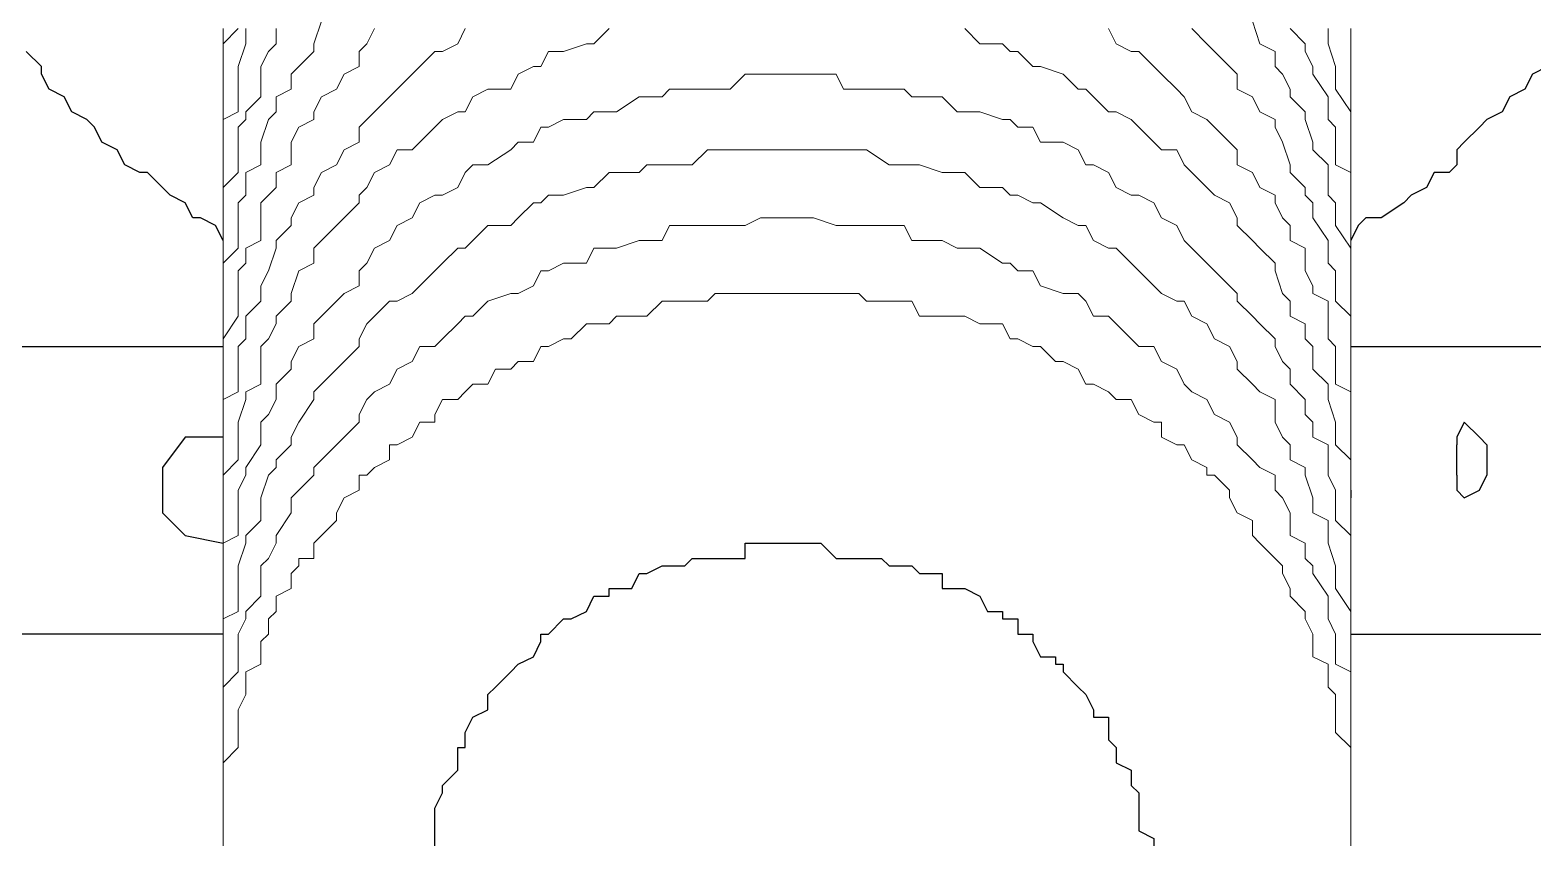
# Model space of a CAD drawing. Header units: millimetres. Extents: x 37084 to 180780, y -153145 to -16322.
# Drawn here: x 75475.4 to 75888.5, y -117015.7 to -116791.4 of the extents above; entities that cross this region are included whole.
import ezdxf

# ---------------------------------------------------------------- set-up
doc = ezdxf.new("R2010")
doc.units = ezdxf.units.MM
doc.header["$MEASUREMENT"] = 0
doc.linetypes.add('CONTINU', pattern=[0])
doc.layers.add('00', color=5, linetype='Continuous', lineweight=9)

# ---------------------------------------------------------------- blocks, each defined once
blk = doc.blocks.new('MBA')
at = {"color": 0, "linetype": 'ByBlock', "lineweight": 25}
for points in [[(1957889.78, 285039.19), (1957887.7, 285043.35), (1957883.54, 285045.43), (1957881.46, 285045.43), (1957879.38, 285049.59), (1957875.22, 285051.67), (1957873.14, 285053.75), (1957868.98, 285057.91), (1957866.9, 285057.91), (1957862.74, 285059.99), (1957860.66, 285064.15), (1957856.5, 285066.23), (1957854.42, 285070.39), (1957852.34, 285072.47), (1957848.18, 285074.55), (1957846.1, 285078.71), (1957841.94, 285080.79), (1957839.86, 285084.95), (1957839.86, 285087.03), (1957835.7, 285091.19)], [(1958253.81, 285087.03), (1958249.65, 285084.95), (1958247.57, 285080.79), (1958243.41, 285078.71), (1958241.33, 285074.55), (1958237.17, 285072.47), (1958235.09, 285070.39), (1958230.93, 285066.23), (1958228.85, 285064.15), (1958228.85, 285059.99), (1958226.77, 285057.91), (1958222.61, 285057.91), (1958220.53, 285053.75), (1958216.37, 285051.67), (1958214.29, 285049.59), (1958208.04, 285045.43), (1958203.88, 285045.43), (1958201.8, 285043.35), (1958199.72, 285039.19)], [(1957636, 285010.06), (1957889.78, 285010.06)], [(1958199.72, 285010.06), (1958513.83, 285010.06)], [(1958237.17, 284983.02), (1958235.09, 284985.1), (1958230.93, 284989.26), (1958228.85, 284985.1), (1958228.85, 284983.02)], [(1957889.78, 284985.1), (1957879.38, 284985.1), (1957873.14, 284976.78), (1957873.14, 284964.3), (1957879.38, 284958.06), (1957889.78, 284955.98)], [(1958228.85, 284974.7), (1958228.85, 284983.02)], [(1958237.17, 284983.02), (1958237.17, 284974.7)], [(1958228.85, 284974.7), (1958228.85, 284970.54), (1958230.93, 284968.46), (1958235.09, 284970.54), (1958237.17, 284974.7)], [(1958199.72, 284970.54), (1958199.72, 284968.46)], [(1957948.02, 284872.77), (1957948.02, 284874.85), (1957948.02, 284876.93), (1957948.02, 284881.09), (1957948.02, 284883.17), (1957950.1, 284887.33), (1957950.1, 284889.41), (1957954.27, 284893.57), (1957954.27, 284895.66), (1957954.27, 284899.82), (1957956.35, 284899.82), (1957956.35, 284901.9), (1957956.35, 284903.98), (1957958.43, 284908.14), (1957962.59, 284910.22), (1957962.59, 284914.38), (1957964.67, 284916.46), (1957968.83, 284920.62), (1957970.91, 284922.7), (1957975.07, 284924.78), (1957977.15, 284928.94), (1957977.15, 284931.02), (1957979.23, 284931.02), (1957983.39, 284935.18), (1957985.47, 284935.18), (1957989.63, 284937.26), (1957991.71, 284941.42), (1957995.87, 284941.42), (1957995.87, 284943.5), (1957997.95, 284943.5), (1958002.11, 284943.5), (1958004.19, 284947.66), (1958006.27, 284947.66), (1958010.43, 284949.74), (1958012.51, 284949.74), (1958016.67, 284949.74), (1958018.75, 284951.82), (1958022.91, 284951.82), (1958024.99, 284951.82), (1958029.15, 284951.82), (1958031.23, 284951.82), (1958033.31, 284951.82), (1958033.31, 284955.98), (1958037.47, 284955.98), (1958039.55, 284955.98), (1958043.71, 284955.98), (1958045.79, 284955.98), (1958049.95, 284955.98), (1958052.03, 284955.98), (1958054.11, 284955.98), (1958058.27, 284951.82), (1958060.35, 284951.82), (1958064.51, 284951.82), (1958066.59, 284951.82), (1958070.75, 284951.82), (1958072.83, 284949.74), (1958076.99, 284949.74), (1958079.07, 284949.74), (1958081.15, 284947.66), (1958085.32, 284947.66), (1958087.4, 284947.66), (1958087.4, 284943.5), (1958091.56, 284943.5), (1958093.64, 284943.5), (1958097.8, 284941.42), (1958099.88, 284937.26), (1958104.04, 284937.26), (1958104.04, 284935.18), (1958106.12, 284935.18), (1958108.2, 284935.18), (1958108.2, 284931.02), (1958112.36, 284931.02), (1958112.36, 284928.94), (1958114.44, 284924.78), (1958118.6, 284924.78), (1958118.6, 284922.7), (1958120.68, 284922.7), (1958120.68, 284920.62), (1958124.84, 284916.46), (1958126.92, 284914.38), (1958129, 284910.22), (1958129, 284908.14), (1958133.16, 284908.14), (1958133.16, 284903.98), (1958133.16, 284901.9), (1958135.24, 284899.82), (1958135.24, 284895.66), (1958139.4, 284893.57), (1958139.4, 284889.41), (1958141.48, 284887.33), (1958141.48, 284883.17), (1958141.48, 284881.09), (1958141.48, 284876.93), (1958145.64, 284874.85), (1958145.64, 284872.77)], [(1957889.78, 284931.02), (1957486.23, 284931.02)], [(1958199.72, 284931.02), (1958542.95, 284931.02)]]:
    blk.add_lwpolyline(points, dxfattribs=at)
at = {"color": 0, "linetype": 'ByBlock', "lineweight": 13}
for points in [[(1957889.78, 285080.79), (1957889.78, 285084.95), (1957889.78, 285091.19), (1957889.78, 285093.27), (1957889.78, 285097.43)], [(1958199.72, 285097.43), (1958199.72, 285093.27), (1958199.72, 285091.19), (1958199.72, 285084.95), (1958199.72, 285080.79)], [(1957889.78, 285059.99), (1957889.78, 285066.23), (1957889.78, 285070.39), (1957889.78, 285072.47), (1957889.78, 285078.71), (1957889.78, 285080.79), (1957889.78, 285084.95), (1957889.78, 285087.03), (1957889.78, 285093.27), (1957893.94, 285097.43)], [(1958199.72, 285097.43), (1958199.72, 285093.27), (1958199.72, 285087.03), (1958199.72, 285084.95), (1958199.72, 285080.79), (1958199.72, 285078.71), (1958199.72, 285072.47), (1958199.72, 285070.39), (1958199.72, 285066.23), (1958199.72, 285059.99)], [(1957889.78, 285043.35), (1957889.78, 285045.43), (1957889.78, 285049.59), (1957889.78, 285053.75), (1957889.78, 285057.91), (1957889.78, 285059.99), (1957889.78, 285066.23), (1957889.78, 285070.39), (1957889.78, 285072.47), (1957893.94, 285074.55), (1957893.94, 285080.79), (1957893.94, 285084.95), (1957893.94, 285087.03), (1957896.02, 285093.27), (1957896.02, 285097.43)], [(1958193.48, 285097.43), (1958193.48, 285093.27), (1958195.56, 285087.03), (1958195.56, 285084.95), (1958195.56, 285080.79), (1958199.72, 285074.55), (1958199.72, 285072.47), (1958199.72, 285070.39), (1958199.72, 285066.23), (1958199.72, 285059.99), (1958199.72, 285057.91), (1958199.72, 285053.75), (1958199.72, 285049.59), (1958199.72, 285045.43), (1958199.72, 285043.35)], [(1957889.78, 285022.54), (1957889.78, 285026.71), (1957889.78, 285030.87), (1957889.78, 285032.95), (1957889.78, 285037.11), (1957889.78, 285043.35), (1957889.78, 285045.43), (1957889.78, 285049.59), (1957889.78, 285053.75), (1957893.94, 285057.91), (1957893.94, 285059.99), (1957893.94, 285064.15), (1957893.94, 285070.39), (1957896.02, 285072.47), (1957896.02, 285074.55), (1957900.18, 285078.71), (1957900.18, 285084.95), (1957900.18, 285087.03), (1957902.26, 285091.19), (1957904.34, 285093.27), (1957904.34, 285097.43)], [(1958183.08, 285097.43), (1958187.24, 285093.27), (1958187.24, 285091.19), (1958189.32, 285087.03), (1958189.32, 285084.95), (1958193.48, 285078.71), (1958193.48, 285074.55), (1958193.48, 285072.47), (1958195.56, 285070.39), (1958195.56, 285064.15), (1958195.56, 285059.99), (1958199.72, 285057.91), (1958199.72, 285053.75), (1958199.72, 285049.59), (1958199.72, 285045.43), (1958199.72, 285043.35), (1958199.72, 285037.11), (1958199.72, 285032.95), (1958199.72, 285030.87), (1958199.72, 285026.71), (1958199.72, 285022.54)], [(1957889.78, 285003.82), (1957889.78, 285005.9), (1957889.78, 285010.06), (1957889.78, 285016.3), (1957889.78, 285018.38), (1957889.78, 285022.54), (1957889.78, 285024.62), (1957889.78, 285030.87), (1957889.78, 285032.95), (1957893.94, 285037.11), (1957893.94, 285043.35), (1957893.94, 285045.43), (1957893.94, 285049.59), (1957896.02, 285051.67), (1957896.02, 285057.91), (1957900.18, 285059.99), (1957900.18, 285064.15), (1957900.18, 285066.23), (1957902.26, 285072.47), (1957904.34, 285074.55), (1957904.34, 285078.71), (1957908.5, 285080.79), (1957908.5, 285084.95), (1957910.58, 285087.03), (1957914.74, 285091.19), (1957914.74, 285093.27), (1957916.82, 285099.51)], [(1958172.68, 285099.51), (1958174.76, 285093.27), (1958178.92, 285091.19), (1958178.92, 285087.03), (1958181, 285084.95), (1958183.08, 285080.79), (1958183.08, 285078.71), (1958187.24, 285074.55), (1958187.24, 285072.47), (1958189.32, 285066.23), (1958189.32, 285064.15), (1958193.48, 285059.99), (1958193.48, 285057.91), (1958193.48, 285051.67), (1958195.56, 285049.59), (1958195.56, 285045.43), (1958195.56, 285043.35), (1958199.72, 285037.11), (1958199.72, 285032.95), (1958199.72, 285030.87), (1958199.72, 285024.62), (1958199.72, 285022.54), (1958199.72, 285018.38), (1958199.72, 285016.3), (1958199.72, 285010.06), (1958199.72, 285005.9), (1958199.72, 285003.82)], [(1957889.78, 284983.02), (1957889.78, 284985.1), (1957889.78, 284991.34), (1957889.78, 284995.5), (1957889.78, 284997.58), (1957889.78, 285003.82), (1957889.78, 285005.9), (1957889.78, 285010.06), (1957889.78, 285012.14), (1957893.94, 285018.38), (1957893.94, 285022.54), (1957893.94, 285024.62), (1957893.94, 285030.87), (1957896.02, 285032.95), (1957896.02, 285037.11), (1957900.18, 285039.19), (1957900.18, 285045.43), (1957900.18, 285049.59), (1957902.26, 285051.67), (1957904.34, 285053.75), (1957904.34, 285057.91), (1957908.5, 285059.99), (1957908.5, 285066.23), (1957910.58, 285070.39), (1957914.74, 285072.47), (1957914.74, 285074.55), (1957916.82, 285078.71), (1957920.98, 285080.79), (1957923.06, 285084.95), (1957927.22, 285087.03), (1957927.22, 285091.19), (1957929.3, 285093.27), (1957931.38, 285097.43)], [(1958156.04, 285097.43), (1958160.2, 285093.27), (1958162.28, 285091.19), (1958166.44, 285087.03), (1958168.52, 285084.95), (1958168.52, 285080.79), (1958172.68, 285078.71), (1958174.76, 285074.55), (1958178.92, 285072.47), (1958178.92, 285070.39), (1958181, 285066.23), (1958183.08, 285059.99), (1958183.08, 285057.91), (1958187.24, 285053.75), (1958187.24, 285051.67), (1958189.32, 285049.59), (1958189.32, 285045.43), (1958193.48, 285039.19), (1958193.48, 285037.11), (1958193.48, 285032.95), (1958195.56, 285030.87), (1958195.56, 285024.62), (1958195.56, 285022.54), (1958199.72, 285018.38), (1958199.72, 285012.14), (1958199.72, 285010.06), (1958199.72, 285005.9), (1958199.72, 285003.82), (1958199.72, 284997.58), (1958199.72, 284995.5), (1958199.72, 284991.34), (1958199.72, 284985.1), (1958199.72, 284983.02)], [(1957889.78, 284964.3), (1957889.78, 284968.46), (1957889.78, 284970.54), (1957889.78, 284974.7), (1957889.78, 284978.86), (1957889.78, 284983.02), (1957889.78, 284985.1), (1957889.78, 284991.34), (1957889.78, 284995.5), (1957893.94, 284997.58), (1957893.94, 284999.66), (1957893.94, 285005.9), (1957893.94, 285010.06), (1957896.02, 285012.14), (1957896.02, 285018.38), (1957900.18, 285022.54), (1957900.18, 285024.62), (1957900.18, 285026.71), (1957902.26, 285030.87), (1957904.34, 285037.11), (1957904.34, 285039.19), (1957908.5, 285043.35), (1957908.5, 285045.43), (1957910.58, 285049.59), (1957914.74, 285051.67), (1957914.74, 285053.75), (1957916.82, 285057.91), (1957920.98, 285059.99), (1957923.06, 285064.15), (1957927.22, 285066.23), (1957927.22, 285070.39), (1957929.3, 285072.47), (1957931.38, 285074.55), (1957935.54, 285078.71), (1957937.62, 285080.79), (1957941.78, 285084.95), (1957943.86, 285087.03), (1957948.02, 285091.19), (1957950.1, 285091.19), (1957954.27, 285093.27), (1957956.35, 285097.43)], [(1958133.16, 285097.43), (1958135.24, 285093.27), (1958139.4, 285091.19), (1958141.48, 285091.19), (1958145.64, 285087.03), (1958147.72, 285084.95), (1958151.88, 285080.79), (1958153.96, 285078.71), (1958156.04, 285074.55), (1958160.2, 285072.47), (1958162.28, 285070.39), (1958166.44, 285066.23), (1958168.52, 285064.15), (1958168.52, 285059.99), (1958172.68, 285057.91), (1958174.76, 285053.75), (1958178.92, 285051.67), (1958178.92, 285049.59), (1958181, 285045.43), (1958183.08, 285043.35), (1958183.08, 285039.19), (1958187.24, 285037.11), (1958187.24, 285030.87), (1958189.32, 285026.71), (1958189.32, 285024.62), (1958193.48, 285022.54), (1958193.48, 285018.38), (1958193.48, 285012.14), (1958195.56, 285010.06), (1958195.56, 285005.9), (1958195.56, 284999.66), (1958199.72, 284997.58), (1958199.72, 284995.5), (1958199.72, 284991.34), (1958199.72, 284985.1), (1958199.72, 284983.02), (1958199.72, 284978.86), (1958199.72, 284974.7), (1958199.72, 284970.54), (1958199.72, 284968.46), (1958199.72, 284964.3)], [(1957889.78, 284943.5), (1957889.78, 284947.66), (1957889.78, 284951.82), (1957889.78, 284955.98), (1957889.78, 284958.06), (1957889.78, 284962.22), (1957889.78, 284968.46), (1957889.78, 284970.54), (1957889.78, 284974.7), (1957893.94, 284978.86), (1957893.94, 284983.02), (1957893.94, 284985.1), (1957893.94, 284989.26), (1957896.02, 284995.5), (1957896.02, 284997.58), (1957900.18, 284999.66), (1957900.18, 285003.82), (1957900.18, 285010.06), (1957902.26, 285012.14), (1957904.34, 285016.3), (1957904.34, 285018.38), (1957908.5, 285022.54), (1957908.5, 285024.62), (1957910.58, 285030.87), (1957914.74, 285032.95), (1957914.74, 285037.11), (1957916.82, 285039.19), (1957920.98, 285043.35), (1957923.06, 285045.43), (1957927.22, 285049.59), (1957927.22, 285051.67), (1957929.3, 285053.75), (1957931.38, 285057.91), (1957935.54, 285059.99), (1957937.62, 285064.15), (1957941.78, 285064.15), (1957943.86, 285066.23), (1957948.02, 285070.39), (1957950.1, 285072.47), (1957954.27, 285074.55), (1957956.35, 285074.55), (1957958.43, 285078.71), (1957962.59, 285080.79), (1957968.83, 285080.79), (1957970.91, 285084.95), (1957975.07, 285087.03), (1957977.15, 285087.03), (1957979.23, 285091.19), (1957983.39, 285091.19), (1957989.63, 285093.27), (1957991.71, 285093.27), (1957995.87, 285097.43)], [(1958093.64, 285097.43), (1958097.8, 285093.27), (1958104.04, 285093.27), (1958106.12, 285091.19), (1958108.2, 285091.19), (1958112.36, 285087.03), (1958114.44, 285087.03), (1958120.68, 285084.95), (1958124.84, 285080.79), (1958126.92, 285080.79), (1958129, 285078.71), (1958133.16, 285074.55), (1958135.24, 285074.55), (1958139.4, 285072.47), (1958141.48, 285070.39), (1958145.64, 285066.23), (1958147.72, 285064.15), (1958151.88, 285064.15), (1958153.96, 285059.99), (1958156.04, 285057.91), (1958160.2, 285053.75), (1958162.28, 285051.67), (1958166.44, 285049.59), (1958168.52, 285045.43), (1958168.52, 285043.35), (1958172.68, 285039.19), (1958174.76, 285037.11), (1958178.92, 285032.95), (1958178.92, 285030.87), (1958181, 285024.62), (1958183.08, 285022.54), (1958183.08, 285018.38), (1958187.24, 285016.3), (1958187.24, 285012.14), (1958189.32, 285010.06), (1958189.32, 285003.82), (1958193.48, 284999.66), (1958193.48, 284997.58), (1958193.48, 284995.5), (1958195.56, 284989.26), (1958195.56, 284985.1), (1958195.56, 284983.02), (1958199.72, 284978.86), (1958199.72, 284974.7), (1958199.72, 284970.54), (1958199.72, 284968.46), (1958199.72, 284962.22), (1958199.72, 284958.06), (1958199.72, 284955.98), (1958199.72, 284951.82), (1958199.72, 284947.66), (1958199.72, 284943.5)], [(1957889.78, 284922.7), (1957889.78, 284928.94), (1957889.78, 284931.02), (1957889.78, 284935.18), (1957889.78, 284941.42), (1957889.78, 284943.5), (1957889.78, 284947.66), (1957889.78, 284949.74), (1957889.78, 284955.98), (1957893.94, 284958.06), (1957893.94, 284962.22), (1957893.94, 284968.46), (1957893.94, 284970.54), (1957896.02, 284974.7), (1957896.02, 284976.78), (1957900.18, 284983.02), (1957900.18, 284985.1), (1957900.18, 284989.26), (1957902.26, 284991.34), (1957904.34, 284995.5), (1957904.34, 284999.66), (1957908.5, 285003.82), (1957908.5, 285005.9), (1957910.58, 285010.06), (1957914.74, 285012.14), (1957914.74, 285016.3), (1957916.82, 285018.38), (1957920.98, 285022.54), (1957923.06, 285024.62), (1957927.22, 285026.71), (1957927.22, 285030.87), (1957929.3, 285032.95), (1957931.38, 285037.11), (1957935.54, 285039.19), (1957937.62, 285043.35), (1957941.78, 285045.43), (1957943.86, 285049.59), (1957948.02, 285051.67), (1957950.1, 285051.67), (1957954.27, 285053.75), (1957956.35, 285057.91), (1957958.43, 285059.99), (1957962.59, 285059.99), (1957968.83, 285064.15), (1957970.91, 285066.23), (1957975.07, 285066.23), (1957977.15, 285070.39), (1957979.23, 285070.39), (1957983.39, 285072.47), (1957989.63, 285072.47), (1957991.71, 285074.55), (1957995.87, 285074.55), (1957997.95, 285074.55), (1958004.19, 285078.71), (1958006.27, 285078.71), (1958010.43, 285078.71), (1958012.51, 285080.79), (1958018.75, 285080.79), (1958022.91, 285080.79), (1958024.99, 285080.79), (1958029.15, 285080.79), (1958033.31, 285084.95), (1958037.47, 285084.95), (1958039.55, 285084.95), (1958045.79, 285084.95)], [(1958045.79, 285084.95), (1958049.95, 285084.95), (1958052.03, 285084.95), (1958058.27, 285084.95), (1958060.35, 285080.79), (1958064.51, 285080.79), (1958066.59, 285080.79), (1958072.83, 285080.79), (1958076.99, 285080.79), (1958079.07, 285078.71), (1958081.15, 285078.71), (1958087.4, 285078.71), (1958091.56, 285074.55), (1958093.64, 285074.55), (1958097.8, 285074.55), (1958104.04, 285072.47), (1958106.12, 285072.47), (1958108.2, 285070.39), (1958112.36, 285070.39), (1958114.44, 285066.23), (1958120.68, 285066.23), (1958124.84, 285064.15), (1958126.92, 285059.99), (1958129, 285059.99), (1958133.16, 285057.91), (1958135.24, 285053.75), (1958139.4, 285051.67), (1958141.48, 285051.67), (1958145.64, 285049.59), (1958147.72, 285045.43), (1958151.88, 285043.35), (1958153.96, 285039.19), (1958156.04, 285037.11), (1958160.2, 285032.95), (1958162.28, 285030.87), (1958166.44, 285026.71), (1958168.52, 285024.62), (1958168.52, 285022.54), (1958172.68, 285018.38), (1958174.76, 285016.3), (1958178.92, 285012.14), (1958178.92, 285010.06), (1958181, 285005.9), (1958183.08, 285003.82), (1958183.08, 284999.66), (1958187.24, 284995.5), (1958187.24, 284991.34), (1958189.32, 284989.26), (1958189.32, 284985.1), (1958193.48, 284983.02), (1958193.48, 284976.78), (1958193.48, 284974.7), (1958195.56, 284970.54), (1958195.56, 284968.46), (1958195.56, 284962.22), (1958199.72, 284958.06), (1958199.72, 284955.98), (1958199.72, 284949.74), (1958199.72, 284947.66), (1958199.72, 284943.5), (1958199.72, 284941.42), (1958199.72, 284935.18), (1958199.72, 284931.02), (1958199.72, 284928.94), (1958199.72, 284922.7)], [(1957889.78, 284903.98), (1957889.78, 284908.14), (1957889.78, 284910.22), (1957889.78, 284916.46), (1957889.78, 284920.62), (1957889.78, 284922.7), (1957889.78, 284928.94), (1957889.78, 284931.02), (1957889.78, 284935.18), (1957893.94, 284937.26), (1957893.94, 284943.5), (1957893.94, 284947.66), (1957893.94, 284949.74), (1957896.02, 284955.98), (1957896.02, 284958.06), (1957900.18, 284962.22), (1957900.18, 284964.3), (1957900.18, 284968.46), (1957902.26, 284974.7), (1957904.34, 284976.78), (1957904.34, 284978.86), (1957908.5, 284983.02), (1957908.5, 284985.1), (1957910.58, 284989.26), (1957914.74, 284995.5), (1957914.74, 284997.58), (1957916.82, 284999.66), (1957920.98, 285003.82), (1957923.06, 285005.9), (1957927.22, 285010.06), (1957927.22, 285012.14), (1957929.3, 285016.3), (1957931.38, 285018.38), (1957935.54, 285022.54), (1957937.62, 285022.54), (1957941.78, 285024.62), (1957943.86, 285026.71), (1957948.02, 285030.87), (1957950.1, 285032.95), (1957954.27, 285037.11), (1957956.35, 285037.11), (1957958.43, 285039.19), (1957962.59, 285043.35), (1957968.83, 285043.35), (1957970.91, 285045.43), (1957975.07, 285049.59), (1957977.15, 285049.59), (1957979.23, 285051.67), (1957983.39, 285051.67), (1957989.63, 285053.75), (1957991.71, 285053.75), (1957995.87, 285057.91), (1957997.95, 285057.91), (1958004.19, 285057.91), (1958006.27, 285059.99), (1958010.43, 285059.99), (1958012.51, 285059.99), (1958018.75, 285059.99), (1958022.91, 285064.15), (1958024.99, 285064.15), (1958029.15, 285064.15), (1958033.31, 285064.15), (1958037.47, 285064.15), (1958039.55, 285064.15), (1958045.79, 285064.15)], [(1958045.79, 285064.15), (1958049.95, 285064.15), (1958052.03, 285064.15), (1958058.27, 285064.15), (1958060.35, 285064.15), (1958064.51, 285064.15), (1958066.59, 285064.15), (1958072.83, 285059.99), (1958076.99, 285059.99), (1958079.07, 285059.99), (1958081.15, 285059.99), (1958087.4, 285057.91), (1958091.56, 285057.91), (1958093.64, 285057.91), (1958097.8, 285053.75), (1958104.04, 285053.75), (1958106.12, 285051.67), (1958108.2, 285051.67), (1958112.36, 285049.59), (1958114.44, 285049.59), (1958120.68, 285045.43), (1958124.84, 285043.35), (1958126.92, 285043.35), (1958129, 285039.19), (1958133.16, 285037.11), (1958135.24, 285037.11), (1958139.4, 285032.95), (1958141.48, 285030.87), (1958145.64, 285026.71), (1958147.72, 285024.62), (1958151.88, 285022.54), (1958153.96, 285022.54), (1958156.04, 285018.38), (1958160.2, 285016.3), (1958162.28, 285012.14), (1958166.44, 285010.06), (1958168.52, 285005.9), (1958168.52, 285003.82), (1958172.68, 284999.66), (1958174.76, 284997.58), (1958178.92, 284995.5), (1958178.92, 284989.26), (1958181, 284985.1), (1958183.08, 284983.02), (1958183.08, 284978.86), (1958187.24, 284976.78), (1958187.24, 284974.7), (1958189.32, 284968.46), (1958189.32, 284964.3), (1958193.48, 284962.22), (1958193.48, 284958.06), (1958193.48, 284955.98), (1958195.56, 284949.74), (1958195.56, 284947.66), (1958195.56, 284943.5), (1958199.72, 284937.26), (1958199.72, 284935.18), (1958199.72, 284931.02), (1958199.72, 284928.94), (1958199.72, 284922.7), (1958199.72, 284920.62), (1958199.72, 284916.46), (1958199.72, 284910.22), (1958199.72, 284908.14), (1958199.72, 284903.98)], [(1957889.78, 284883.17), (1957889.78, 284889.41), (1957889.78, 284893.57), (1957889.78, 284895.66), (1957889.78, 284899.82), (1957889.78, 284903.98), (1957889.78, 284908.14), (1957889.78, 284910.22), (1957889.78, 284916.46), (1957893.94, 284920.62), (1957893.94, 284922.7), (1957893.94, 284924.78), (1957893.94, 284931.02), (1957896.02, 284935.18), (1957896.02, 284937.26), (1957900.18, 284941.42), (1957900.18, 284947.66), (1957900.18, 284949.74), (1957902.26, 284951.82), (1957904.34, 284955.98), (1957904.34, 284958.06), (1957908.5, 284964.3), (1957908.5, 284968.46), (1957910.58, 284970.54), (1957914.74, 284974.7), (1957914.74, 284976.78), (1957916.82, 284978.86), (1957920.98, 284983.02), (1957923.06, 284985.1), (1957927.22, 284989.26), (1957927.22, 284991.34), (1957929.3, 284995.5), (1957931.38, 284997.58), (1957935.54, 284999.66), (1957937.62, 285003.82), (1957941.78, 285005.9), (1957943.86, 285010.06), (1957948.02, 285010.06), (1957950.1, 285012.14), (1957954.27, 285016.3), (1957956.35, 285018.38), (1957958.43, 285018.38), (1957962.59, 285022.54), (1957968.83, 285024.62), (1957970.91, 285024.62), (1957975.07, 285026.71), (1957977.15, 285030.87), (1957979.23, 285030.87), (1957983.39, 285032.95), (1957989.63, 285032.95), (1957991.71, 285037.11), (1957995.87, 285037.11), (1957997.95, 285037.11), (1958004.19, 285039.19), (1958006.27, 285039.19), (1958010.43, 285039.19), (1958012.51, 285043.35), (1958018.75, 285043.35), (1958022.91, 285043.35), (1958024.99, 285043.35), (1958029.15, 285043.35), (1958033.31, 285043.35), (1958037.47, 285045.43), (1958039.55, 285045.43), (1958045.79, 285045.43)], [(1958045.79, 285045.43), (1958049.95, 285045.43), (1958052.03, 285045.43), (1958058.27, 285043.35), (1958060.35, 285043.35), (1958064.51, 285043.35), (1958066.59, 285043.35), (1958072.83, 285043.35), (1958076.99, 285043.35), (1958079.07, 285039.19), (1958081.15, 285039.19), (1958087.4, 285039.19), (1958091.56, 285037.11), (1958093.64, 285037.11), (1958097.8, 285037.11), (1958104.04, 285032.95), (1958106.12, 285032.95), (1958108.2, 285030.87), (1958112.36, 285030.87), (1958114.44, 285026.71), (1958120.68, 285024.62), (1958124.84, 285024.62), (1958126.92, 285022.54), (1958129, 285018.38), (1958133.16, 285018.38), (1958135.24, 285016.3), (1958139.4, 285012.14), (1958141.48, 285010.06), (1958145.64, 285010.06), (1958147.72, 285005.9), (1958151.88, 285003.82), (1958153.96, 284999.66), (1958156.04, 284997.58), (1958160.2, 284995.5), (1958162.28, 284991.34), (1958166.44, 284989.26), (1958168.52, 284985.1), (1958168.52, 284983.02), (1958172.68, 284978.86), (1958174.76, 284976.78), (1958178.92, 284974.7), (1958178.92, 284970.54), (1958181, 284968.46), (1958183.08, 284964.3), (1958183.08, 284958.06), (1958187.24, 284955.98), (1958187.24, 284951.82), (1958189.32, 284949.74), (1958189.32, 284947.66), (1958193.48, 284941.42), (1958193.48, 284937.26), (1958193.48, 284935.18), (1958195.56, 284931.02), (1958195.56, 284924.78), (1958195.56, 284922.7), (1958199.72, 284920.62), (1958199.72, 284916.46), (1958199.72, 284910.22), (1958199.72, 284908.14), (1958199.72, 284903.98), (1958199.72, 284899.82), (1958199.72, 284895.66), (1958199.72, 284893.57), (1958199.72, 284889.41), (1958199.72, 284883.17)], [(1957889.78, 284872.77), (1957889.78, 284874.85), (1957889.78, 284876.93), (1957889.78, 284881.09), (1957889.78, 284883.17), (1957889.78, 284887.33), (1957889.78, 284889.41), (1957889.78, 284893.57), (1957889.78, 284895.66), (1957893.94, 284899.82), (1957893.94, 284903.98), (1957893.94, 284908.14), (1957893.94, 284910.22), (1957896.02, 284914.38), (1957896.02, 284916.46), (1957896.02, 284920.62), (1957900.18, 284922.7), (1957900.18, 284924.78), (1957900.18, 284928.94), (1957902.26, 284931.02), (1957902.26, 284935.18), (1957904.34, 284937.26), (1957904.34, 284941.42), (1957908.5, 284943.5), (1957908.5, 284947.66), (1957910.58, 284949.74), (1957910.58, 284951.82), (1957914.74, 284951.82), (1957914.74, 284955.98), (1957916.82, 284958.06), (1957920.98, 284962.22), (1957920.98, 284964.3), (1957923.06, 284968.46), (1957927.22, 284970.54), (1957927.22, 284974.7), (1957929.3, 284974.7), (1957931.38, 284976.78), (1957935.54, 284978.86), (1957935.54, 284983.02), (1957937.62, 284983.02), (1957941.78, 284985.1), (1957943.86, 284989.26), (1957948.02, 284989.26), (1957948.02, 284991.34), (1957950.1, 284995.5), (1957954.27, 284995.5), (1957956.35, 284997.58), (1957958.43, 284999.66), (1957962.59, 284999.66), (1957964.67, 285003.82), (1957968.83, 285003.82), (1957970.91, 285005.9), (1957975.07, 285005.9), (1957977.15, 285010.06), (1957979.23, 285010.06), (1957983.39, 285012.14), (1957985.47, 285012.14), (1957989.63, 285016.3), (1957991.71, 285016.3), (1957995.87, 285016.3), (1957997.95, 285018.38), (1958002.11, 285018.38), (1958004.19, 285018.38), (1958006.27, 285018.38), (1958010.43, 285022.54), (1958012.51, 285022.54), (1958016.67, 285022.54), (1958018.75, 285022.54), (1958022.91, 285022.54), (1958024.99, 285024.62), (1958029.15, 285024.62), (1958031.23, 285024.62), (1958033.31, 285024.62), (1958037.47, 285024.62), (1958043.71, 285024.62), (1958045.79, 285024.62)], [(1958045.79, 285024.62), (1958049.95, 285024.62), (1958052.03, 285024.62), (1958054.11, 285024.62), (1958058.27, 285024.62), (1958060.35, 285024.62), (1958064.51, 285024.62), (1958066.59, 285022.54), (1958070.75, 285022.54), (1958072.83, 285022.54), (1958076.99, 285022.54), (1958079.07, 285022.54), (1958081.15, 285018.38), (1958087.4, 285018.38), (1958091.56, 285018.38), (1958093.64, 285018.38), (1958097.8, 285016.3), (1958099.88, 285016.3), (1958104.04, 285016.3), (1958106.12, 285012.14), (1958108.2, 285012.14), (1958112.36, 285010.06), (1958114.44, 285010.06), (1958118.6, 285005.9), (1958120.68, 285005.9), (1958124.84, 285003.82), (1958126.92, 284999.66), (1958129, 284999.66), (1958133.16, 284997.58), (1958135.24, 284995.5), (1958139.4, 284995.5), (1958141.48, 284991.34), (1958145.64, 284989.26), (1958147.72, 284989.26), (1958147.72, 284985.1), (1958151.88, 284983.02), (1958153.96, 284983.02), (1958156.04, 284978.86), (1958160.2, 284976.78), (1958160.2, 284974.7), (1958162.28, 284974.7), (1958166.44, 284970.54), (1958166.44, 284968.46), (1958168.52, 284964.3), (1958172.68, 284962.22), (1958172.68, 284958.06), (1958174.76, 284955.98), (1958178.92, 284951.82), (1958181, 284949.74), (1958181, 284947.66), (1958183.08, 284943.5), (1958183.08, 284941.42), (1958187.24, 284937.26), (1958187.24, 284935.18), (1958189.32, 284931.02), (1958189.32, 284928.94), (1958189.32, 284924.78), (1958193.48, 284922.7), (1958193.48, 284920.62), (1958193.48, 284916.46), (1958195.56, 284914.38), (1958195.56, 284910.22), (1958195.56, 284908.14), (1958195.56, 284903.98), (1958199.72, 284899.82), (1958199.72, 284895.66), (1958199.72, 284893.57), (1958199.72, 284889.41), (1958199.72, 284887.33), (1958199.72, 284883.17), (1958199.72, 284881.09), (1958199.72, 284876.93), (1958199.72, 284874.85), (1958199.72, 284872.77)]]:
    blk.add_lwpolyline(points, dxfattribs=at)

msp = doc.modelspace()

# ---------------------------------------------------------------- block references
at = {"layer": '00', "linetype": 'CONTINU', "lineweight": 20}
msp.add_blockref('MBA', (-1882361.32, -401888.42, 0), dxfattribs=at)

doc.saveas('drawing.dxf')
